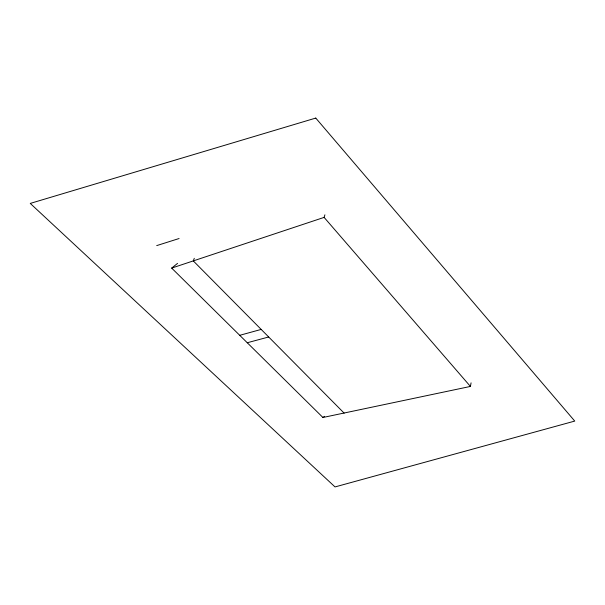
<?xml version="1.0" encoding="UTF-8"?>
<svg xmlns="http://www.w3.org/2000/svg" width="605" height="605" viewBox="0 0 605 605"><rect width="100%" height="100%" fill="white"/><g stroke="black" fill="none" stroke-linecap="round" stroke-linejoin="round"><path stroke-width="0.91" d="M177.567 263.356L171.676 268.091L322.926 417.488L470.425 386.436L471.068 382.859M171.676 268.091L324.114 217.392L324.9 214.82M194.288 258.305L193.29 260.899L344.132 413.124M322.926 417.488L324.439 416.346M156.71 245.607L179.088 238.529M239.739 335.314L261.186 329.415M247.263 342.748L268.68 336.985M324.114 217.392L470.425 386.436M315.765 118.073L30.25 203.416L335.034 486.927L574.75 421.08L315.765 118.073"/></g></svg>
